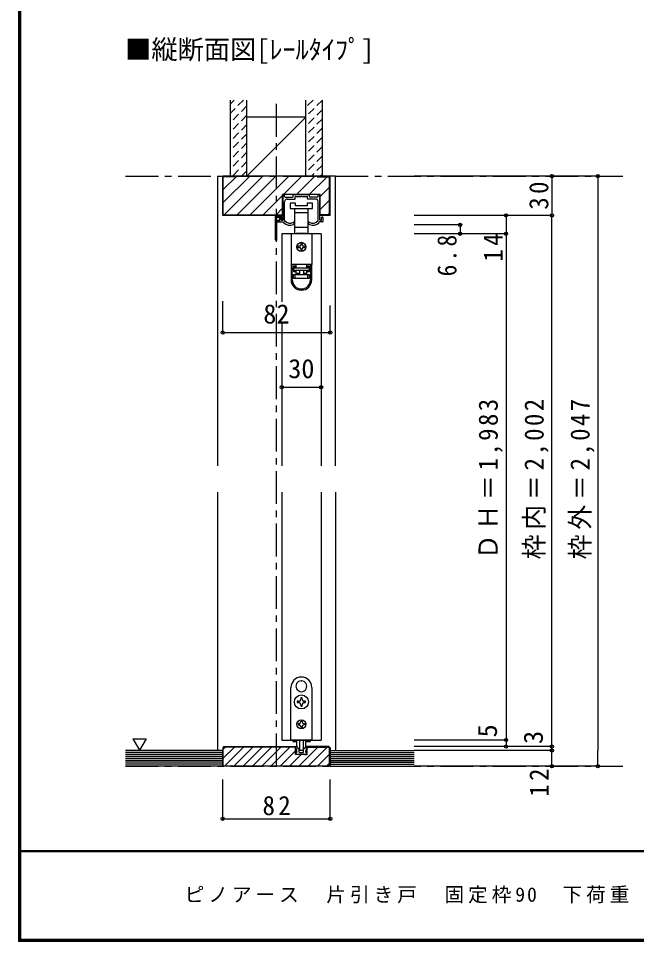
# Model space of a CAD drawing. Units: millimetres at full size, sheet at 1:5; details may follow other scales. Extents: x -973 to 977, y -718 to 696.
# Drawn here: x -973 to -502, y -701 to 3 of the extents above; entities that cross this region are included whole.
import ezdxf
from ezdxf.enums import TextEntityAlignment as Align

# ---------------------------------------------------------------- set-up
doc = ezdxf.new("R2010")
doc.units = ezdxf.units.MM
doc.header["$LTSCALE"] = 5
doc.header["$PDMODE"] = 32
doc.header["$PDSIZE"] = 2.5
doc.linetypes.add('CHAIN1', pattern=[8, 5, -1, 1, -1])
doc.linetypes.add('DASHED1', pattern=[1.8, 1.2, -0.6])
for name, color, linetype in [('0-1_通り芯', 4, 'CHAIN1'), ('0-2_柱', 3, 'Continuous'), ('0-3_仕上げ', 2, 'Continuous'), ('0-4_枠', 3, 'Continuous'), ('0-6_扉', 6, 'Continuous'), ('0-7_金物', 7, 'Continuous'), ('0-A_文字', 7, 'Continuous'), ('0-B_寸法', 7, 'Continuous'), ('0-C_ハッチ', 4, 'DASHED1'), ('F-1_枠', 6, 'Continuous'), ('F-A_文字', 7, 'Continuous')]:
    doc.layers.add(name, color=color, linetype=linetype)
doc.styles.add('ＭＳ ゴシック', font='')
doc.styles.get('ＭＳ ゴシック').set_extended_font_data('MS Gothic')

msp = doc.modelspace()

# ---------------------------------------------------------------- linework, layer by layer
at = {"layer": '0-1_通り芯'}
for p, q in [((-776.68, -567.167), (-776.68, -59.167)), ((-891.68, -117.167), (-512.68, -117.167)), ((-891.68, -567.167), (-512.68, -567.167))]:
    msp.add_line(p, q, dxfattribs=at)
at = {"layer": '0-2_柱', "color": 7}
msp.add_line((-754.18, -72.167), (-799.18, -117.167), dxfattribs=at)
at = {"layer": '0-2_柱'}
for p, q in [((-754.18, -72.167), (-799.18, -72.167)), ((-754.18, -117.167), (-799.18, -117.167))]:
    msp.add_line(p, q, dxfattribs=at)
at = {"layer": '0-3_仕上げ'}
for p, q in [((-811.68, -117.167), (-811.68, -59.167)), ((-799.18, -117.167), (-799.18, -59.167)), ((-754.18, -117.167), (-754.18, -59.167)), ((-741.68, -117.167), (-741.68, -59.167)), ((-817.68, -555.167), (-891.68, -555.167)), ((-817.68, -567.167), (-817.68, -555.167)), ((-735.68, -567.167), (-735.68, -555.167)), ((-735.68, -555.167), (-671.68, -555.167)), ((-817.68, -567.167), (-891.68, -567.167)), ((-735.68, -567.167), (-671.68, -567.167))]:
    msp.add_line(p, q, dxfattribs=at)
at = {"layer": '0-3_仕上げ', "color": 7}
for p, q in [((-817.68, -556.667), (-891.68, -556.667)), ((-817.68, -558.167), (-891.68, -558.167)), ((-817.68, -559.667), (-891.68, -559.667)), ((-817.68, -561.167), (-891.68, -561.167)), ((-817.68, -562.667), (-891.68, -562.667)), ((-735.68, -556.667), (-671.68, -556.667)), ((-735.68, -558.167), (-671.68, -558.167)), ((-735.68, -559.667), (-671.68, -559.667)), ((-735.68, -561.167), (-671.68, -561.167)), ((-735.68, -562.667), (-671.68, -562.667)), ((-817.68, -564.167), (-891.68, -564.167)), ((-817.68, -565.667), (-891.68, -565.667)), ((-735.68, -564.167), (-671.68, -564.167)), ((-735.68, -565.667), (-671.68, -565.667))]:
    msp.add_line(p, q, dxfattribs=at)
at = {"layer": '0-4_枠', "color": 4}
for p, q in [((-821.68, -117.167), (-821.68, -338.167)), ((-821.68, -117.167), (-817.68, -117.167)), ((-821.68, -358.167), (-821.68, -555.167)), ((-731.68, -358.167), (-731.68, -555.167))]:
    msp.add_line(p, q, dxfattribs=at)
at = {"layer": '0-4_枠'}
for p, q in [((-735.68, -117.167), (-817.68, -117.167)), ((-817.68, -147.167), (-817.68, -117.167)), ((-807.68, -117.667), (-817.18, -117.667)), ((-817.18, -146.667), (-817.18, -117.667)), ((-807.68, -117.667), (-807.68, -117.167)), ((-745.68, -117.667), (-745.68, -117.167)), ((-745.68, -117.667), (-736.18, -117.667)), ((-736.18, -146.667), (-736.18, -117.667)), ((-735.68, -147.167), (-735.68, -117.167)), ((-772.08, -147.167), (-772.08, -131.167)), ((-772.08, -147.167), (-817.68, -147.167)), ((-817.18, -146.667), (-772.08, -146.667)), ((-736.18, -146.667), (-743.28, -146.667)), ((-735.68, -147.167), (-743.28, -147.167)), ((-816.473, -552.667), (-817.18, -553.374)), ((-817.18, -567.167), (-817.18, -553.374)), ((-816.68, -552.167), (-762.08, -552.167)), ((-762.08, -552.667), (-816.473, -552.667)), ((-753.28, -558.167), (-753.28, -552.167)), ((-753.28, -552.667), (-736.887, -552.667)), ((-735.68, -553.167), (-735.68, -567.167)), ((-735.68, -567.167), (-817.68, -567.167))]:
    msp.add_line(p, q, dxfattribs=at)
at = {"layer": '0-4_枠', "color": 4}
msp.add_lwpolyline([(-731.68, -338.167), (-731.68, -117.167), (-735.68, -117.167)], dxfattribs=at)
at = {"layer": '0-4_枠'}
for points in [[(-743.28, -147.167), (-743.28, -131.167), (-772.08, -131.167)], [(-816.68, -552.167), (-817.68, -553.167), (-817.68, -567.167)], [(-753.28, -558.167), (-762.08, -558.167), (-762.08, -552.167)], [(-735.68, -553.167), (-736.68, -552.167), (-753.28, -552.167)], [(-736.18, -567.167), (-736.18, -553.374), (-736.887, -552.667)]]:
    msp.add_lwpolyline(points, dxfattribs=at)
at = {"layer": '0-6_扉'}
for p, q in [((-742.68, -161.167), (-742.68, -338.167)), ((-772.68, -228.071), (-772.68, -338.167)), ((-772.68, -358.167), (-772.68, -470.142)), ((-742.68, -358.167), (-742.68, -547.167))]:
    msp.add_line(p, q, dxfattribs=at)
for points in [[(-742.68, -161.167), (-772.68, -161.167), (-772.68, -213.143)], [(-772.68, -358.167), (-772.68, -547.167), (-742.68, -547.167)]]:
    msp.add_lwpolyline(points, dxfattribs=at)
at = {"layer": '0-7_金物'}
for p, q in [((-771.68, -150.467), (-771.68, -131.667)), ((-771.18, -131.167), (-770.98, -131.167)), ((-770.48, -132.667), (-770.48, -131.667)), ((-769.98, -133.167), (-764.33, -133.167)), ((-763.83, -132.667), (-763.83, -131.667)), ((-763.33, -131.167), (-752.03, -131.167)), ((-762.33, -134.367), (-762.33, -132.967)), ((-762.03, -132.667), (-757.98, -132.667)), ((-757.98, -132.667), (-757.68, -132.367)), ((-757.68, -132.367), (-757.38, -132.667)), ((-757.38, -132.667), (-753.33, -132.667)), ((-753.03, -134.367), (-753.03, -132.967)), ((-751.53, -132.667), (-751.53, -131.667)), ((-745.38, -133.167), (-751.03, -133.167)), ((-744.88, -132.667), (-744.88, -131.667)), ((-744.18, -131.167), (-744.38, -131.167)), ((-743.68, -150.467), (-743.68, -131.667)), ((-770.48, -150.79), (-770.48, -136.667)), ((-768.48, -134.667), (-762.63, -134.667)), ((-749.18, -137.867), (-753.18, -137.867)), ((-746.88, -134.667), (-752.73, -134.667)), ((-744.88, -150.79), (-744.88, -136.667)), ((-776.78, -147.367), (-772.18, -147.367)), ((-762.93, -144.867), (-757.68, -144.867)), ((-757.68, -144.867), (-752.43, -144.867)), ((-752.43, -144.867), (-752.43, -141.867)), ((-752.43, -156.467), (-752.43, -144.867)), ((-777.28, -165.867), (-777.28, -147.867)), ((-776.28, -150.867), (-776.28, -148.867)), ((-776.28, -165.867), (-776.28, -152.467)), ((-775.98, -151.167), (-775.18, -151.167)), ((-775.98, -152.167), (-774.48, -152.167)), ((-775.78, -148.367), (-773.18, -148.367)), ((-774.18, -151.867), (-774.18, -148.967)), ((-773.68, -152.167), (-771.381, -152.167)), ((-772.98, -150.467), (-772.98, -149.367)), ((-772.68, -148.867), (-772.68, -149.967)), ((-772.18, -150.967), (-772.48, -150.967)), ((-763.18, -153.25), (-763.18, -152.667)), ((-752.18, -153.25), (-752.18, -152.667)), ((-741.68, -152.167), (-743.979, -152.167)), ((-743.18, -150.967), (-742.88, -150.967)), ((-742.38, -150.467), (-742.38, -149.367)), ((-741.18, -151.667), (-741.18, -148.967)), ((-749.78, -161.167), (-765.58, -161.167)), ((-765.58, -161.167), (-765.58, -184.467)), ((-757.68, -156.467), (-762.93, -156.467)), ((-762.93, -156.467), (-762.93, -160.867)), ((-762.93, -160.867), (-761.68, -160.867)), ((-761.68, -160.867), (-761.68, -161.167)), ((-753.68, -160.867), (-761.68, -160.867)), ((-752.43, -156.467), (-757.68, -156.467)), ((-753.68, -160.867), (-752.43, -160.867)), ((-753.68, -161.167), (-753.68, -160.867)), ((-752.43, -160.867), (-752.43, -156.467)), ((-749.78, -161.167), (-749.78, -184.467)), ((-758.18, -168.667), (-758.18, -169.667)), ((-757.18, -169.667), (-757.18, -168.667)), ((-759.18, -170.667), (-760.18, -170.667)), ((-760.18, -171.667), (-759.18, -171.667)), ((-758.18, -172.667), (-758.18, -173.667)), ((-757.18, -173.667), (-757.18, -172.667)), ((-755.18, -170.667), (-756.18, -170.667)), ((-756.18, -171.667), (-755.18, -171.667)), ((-749.78, -184.467), (-765.58, -184.467)), ((-765.58, -184.467), (-765.58, -184.567)), ((-764.58, -184.567), (-765.58, -184.567)), ((-765.58, -184.567), (-765.58, -196.267)), ((-761.88, -184.567), (-764.58, -184.567)), ((-764.58, -196.267), (-764.58, -184.567)), ((-763.78, -185.567), (-763.78, -190.267)), ((-763.78, -185.567), (-761.88, -185.567)), ((-763.78, -189.267), (-761.88, -189.267)), ((-763.58, -186.667), (-763.58, -187.167)), ((-761.68, -186.667), (-763.58, -186.667)), ((-763.58, -187.167), (-751.78, -187.167)), ((-763.58, -189.167), (-763.58, -187.167)), ((-751.78, -189.167), (-763.58, -189.167)), ((-762.58, -184.567), (-762.58, -184.467)), ((-761.88, -184.567), (-761.88, -185.567)), ((-761.88, -189.267), (-761.88, -190.267)), ((-761.68, -186.667), (-761.68, -184.467)), ((-761.68, -191.167), (-761.68, -189.167)), ((-759.18, -189.167), (-759.18, -192.167)), ((-756.18, -189.167), (-756.18, -192.167)), ((-753.68, -184.467), (-753.68, -186.667)), ((-751.78, -186.667), (-753.68, -186.667)), ((-750.78, -184.567), (-753.48, -184.567)), ((-753.48, -185.567), (-753.48, -184.567)), ((-753.48, -186.567), (-753.48, -185.567)), ((-753.48, -185.567), (-751.58, -185.567)), ((-751.58, -186.567), (-753.48, -186.567)), ((-752.78, -184.467), (-752.78, -184.567)), ((-751.78, -187.167), (-751.78, -186.667)), ((-751.78, -187.167), (-751.78, -189.167)), ((-751.58, -190.267), (-751.58, -185.567)), ((-750.78, -184.567), (-750.78, -196.267)), ((-749.78, -184.567), (-750.78, -184.567)), ((-749.78, -184.467), (-749.78, -184.567)), ((-749.78, -196.267), (-749.78, -184.567)), ((-761.88, -190.267), (-763.78, -190.267)), ((-763.58, -192.167), (-762.58, -192.167)), ((-762.58, -192.167), (-752.78, -192.167)), ((-762.58, -192.167), (-762.58, -195.167)), ((-752.78, -195.167), (-762.58, -195.167)), ((-761.88, -190.267), (-761.88, -192.167)), ((-756.18, -191.167), (-753.68, -191.167)), ((-751.58, -190.267), (-753.48, -190.267)), ((-753.48, -192.167), (-753.48, -190.267)), ((-752.78, -192.167), (-751.78, -192.167)), ((-751.78, -192.167), (-751.78, -195.167)), ((-757.779, -502.018), (-757.68, -502.117)), ((-757.581, -502.018), (-757.68, -502.117)), ((-761.323, -508.156), (-761.188, -508.192)), ((-761.224, -508.327), (-761.188, -508.192)), ((-754.038, -508.156), (-754.173, -508.192)), ((-754.137, -508.327), (-754.173, -508.192)), ((-760.83, -517.667), (-760.83, -518.667)), ((-759.88, -517.667), (-760.83, -517.667)), ((-760.83, -518.667), (-759.88, -518.667)), ((-758.18, -520.367), (-758.18, -521.317)), ((-757.18, -515.967), (-757.18, -515.017)), ((-757.18, -521.317), (-757.18, -520.367)), ((-758.18, -521.317), (-757.18, -521.317)), ((-760.08, -534.667), (-760.08, -535.667)), ((-759.48, -534.667), (-760.08, -534.667)), ((-758.18, -532.767), (-758.18, -533.367)), ((-758.18, -532.767), (-757.18, -532.767)), ((-757.18, -532.767), (-757.18, -533.367)), ((-755.88, -534.667), (-755.28, -534.667)), ((-755.28, -534.667), (-755.28, -535.667)), ((-760.08, -535.667), (-759.48, -535.667)), ((-758.18, -536.967), (-758.18, -537.567)), ((-757.18, -537.567), (-758.18, -537.567)), ((-757.18, -536.967), (-757.18, -537.567)), ((-755.28, -535.667), (-755.88, -535.667)), ((-764.28, -547.167), (-764.28, -548.367)), ((-764.28, -548.367), (-761.148, -548.367)), ((-761.18, -551.588), (-761.18, -547.167)), ((-759.18, -547.167), (-759.18, -554.788)), ((-756.18, -554.788), (-756.18, -547.167)), ((-754.213, -548.367), (-751.08, -548.367)), ((-754.18, -551.588), (-754.18, -547.167)), ((-751.08, -547.167), (-751.08, -548.367)), ((-760.018, -553.579), (-761.284, -552.313)), ((-761.18, -556.667), (-761.18, -555.403)), ((-759.806, -553.667), (-759.48, -553.667)), ((-759.28, -556.367), (-759.28, -553.867)), ((-756.48, -555.088), (-758.88, -555.088)), ((-756.08, -556.367), (-756.08, -553.867)), ((-755.555, -553.667), (-755.88, -553.667)), ((-755.342, -553.579), (-754.077, -552.313)), ((-754.18, -556.667), (-754.18, -555.403)), ((-753.18, -552.167), (-753.723, -552.167)), ((-753.18, -553.167), (-753.18, -552.167)), ((-761.18, -556.667), (-761.78, -556.667)), ((-755.38, -558.167), (-759.98, -558.167)), ((-758.98, -556.667), (-757.98, -556.667)), ((-757.98, -556.667), (-757.68, -556.967)), ((-757.68, -556.967), (-757.38, -556.667)), ((-757.38, -556.667), (-756.38, -556.667)), ((-755.18, -557.967), (-755.38, -558.167)), ((-754.98, -558.167), (-755.18, -557.967)), ((-754.98, -558.167), (-753.88, -558.167)), ((-754.18, -556.667), (-753.58, -556.667)), ((-753.88, -558.167), (-753.394, -556.94))]:
    msp.add_line(p, q, dxfattribs=at)
for points in [[(-766.18, -141.867), (-757.68, -141.867), (-749.18, -141.867), (-749.18, -137.867)], [(-753.18, -137.867), (-753.18, -139.867), (-762.18, -139.867), (-762.18, -137.867), (-766.18, -137.867), (-766.18, -141.867)], [(-762.93, -141.867), (-762.93, -144.867), (-762.93, -156.467)], [(-761.88, -185.567), (-761.88, -186.567), (-763.78, -186.567)], [(-753.68, -189.167), (-753.68, -191.167), (-753.68, -192.167)], [(-753.48, -190.267), (-753.48, -189.267), (-751.58, -189.267)], [(-762.58, -195.167), (-763.58, -195.167), (-763.58, -192.167)], [(-761.68, -192.167), (-761.68, -191.167), (-759.18, -191.167)], [(-751.78, -195.167), (-752.78, -195.167), (-752.78, -192.167)], [(-749.68, -507.167), (-749.68, -547.167), (-765.68, -547.167), (-765.68, -507.167)], [(-757.18, -515.017), (-758.18, -515.017), (-758.18, -515.967)], [(-755.48, -518.667), (-754.53, -518.667), (-754.53, -517.667), (-755.48, -517.667)], [(-762.18, -553.167), (-762.18, -552.167), (-761.637, -552.167)], [(-760.38, -558.167), (-761.48, -558.167), (-761.966, -556.94)], [(-760.38, -558.167), (-760.18, -557.967), (-759.98, -558.167)]]:
    msp.add_lwpolyline(points, dxfattribs=at)
for centre, radius in [((-757.68, -171.167), 3.5), ((-757.68, -518.167), 5.35), ((-757.68, -535.167), 3.5)]:
    msp.add_circle(centre, radius, dxfattribs=at)
for centre, radius, start, end in [((-771.18, -131.667), 0.5, 90, 180), ((-770.98, -131.667), 0.5, 0, 90), ((-769.98, -132.667), 0.5, 180, 270), ((-764.33, -132.667), 0.5, 270, 0), ((-763.33, -131.667), 0.5, 90, 180), ((-762.03, -132.967), 0.3, 90, 180), ((-753.33, -132.967), 0.3, 0, 90), ((-752.03, -131.667), 0.5, 0, 90), ((-751.03, -132.667), 0.5, 180, 270), ((-745.38, -132.667), 0.5, 270, 0), ((-744.38, -131.667), 0.5, 90, 180), ((-744.18, -131.667), 0.5, 0, 90), ((-768.48, -136.667), 2, 90, 180), ((-762.63, -134.367), 0.3, 270, 0), ((-752.73, -134.367), 0.3, 180, 270), ((-746.88, -136.667), 2, 0, 90), ((-776.78, -147.867), 0.5, 90, 180), ((-772.18, -147.867), 0.5, 0, 90), ((-775.78, -148.867), 0.5, 90, 180), ((-775.98, -150.867), 0.3, 180, 270), ((-775.98, -152.467), 0.3, 90, 180), ((-774.68, -151.167), 0.5, 0, 180), ((-774.48, -151.867), 0.3, 270, 0), ((-773.58, -148.967), 0.6, 0, 180), ((-773.68, -151.667), 0.5, 180, 270.00019), ((-773.18, -148.867), 0.5, 0, 90), ((-772.98, -149.167), 0.2, 270, 90), ((-772.48, -150.467), 0.5, 180, 270), ((-772.68, -150.167), 0.2, 90, 270), ((-772.18, -150.367), 0.5, 180, 0), ((-772.18, -150.467), 0.5, 270, 0), ((-769.68, -151.115), 2, 211.73927, 220.92587), ((-766.28, -148.167), 6.5, 220.92587, 292.44644), ((-770.18, -150.79), 0.3, 180, 213.92311), ((-766.28, -148.167), 5, 213.92311, 301.89079), ((-764.18, -153.25), 1, 292.44644, 0), ((-763.48, -152.667), 0.3, 0, 121.89079), ((-751.88, -152.667), 0.3, 58.10921, 180), ((-751.18, -153.25), 1, 180, 247.55356), ((-749.08, -148.167), 5, 238.10921, 326.07689), ((-749.08, -148.167), 6.5, 247.55356, 319.07413), ((-745.18, -150.79), 0.3, 326.07689, 0), ((-745.68, -151.115), 2, 319.07413, 328.26073), ((-743.18, -150.467), 0.5, 180, 270), ((-742.88, -150.467), 0.5, 270, 0), ((-742.38, -149.167), 0.2, 90, 270), ((-741.78, -148.967), 0.6, 0, 180), ((-741.68, -151.667), 0.5, 269.99981, 0), ((-776.78, -165.867), 0.5, 180, 0), ((-757.68, -168.667), 0.5, 90, 180), ((-757.68, -168.667), 0.5, 0, 90), ((-760.18, -171.167), 0.5, 90, 180), ((-760.18, -171.167), 0.5, 180, 270), ((-759.18, -169.667), 1, 270, 0), ((-759.18, -172.667), 1, 0, 90), ((-757.68, -173.667), 0.5, 180, 270), ((-757.68, -173.667), 0.5, 270, 0), ((-756.18, -169.667), 1, 180, 270), ((-756.18, -172.667), 1, 90, 180), ((-755.18, -171.167), 0.5, 0, 90), ((-755.18, -171.167), 0.5, 270, 0), ((-757.68, -196.267), 7.9, 180, 0), ((-757.68, -196.267), 6.9, 180, 0), ((-757.68, -507.167), 8, 0, 180), ((-757.68, -506.167), 4.15, 91.3645, 208.6355), ((-757.68, -506.167), 4.15, 331.3645, 88.6355), ((-757.68, -506.167), 4.15, 211.3645, 328.6355), ((-759.88, -515.967), 1.7, 270, 0), ((-759.88, -520.367), 1.7, 0, 90), ((-755.48, -515.967), 1.7, 180, 270), ((-755.48, -520.367), 1.7, 90, 180), ((-759.48, -533.367), 1.3, 270, 0), ((-755.88, -533.367), 1.3, 180, 270), ((-759.48, -536.967), 1.3, 0, 90), ((-755.88, -536.967), 1.3, 90, 180), ((-764.18, -555.403), 3, 0, 48.19), ((-761.637, -552.667), 0.5, 45, 90), ((-759.18, -551.588), 2, 180, 264.78409), ((-759.806, -553.367), 0.3, 225, 270), ((-759.48, -553.867), 0.2, 0, 90), ((-759.38, -553.779), 0.2, 0, 84.78409), ((-758.88, -554.788), 0.3, 180, 270), ((-756.48, -554.788), 0.3, 270, 0), ((-755.98, -553.779), 0.2, 95.21591, 180), ((-755.88, -553.867), 0.2, 90, 180), ((-756.18, -551.588), 2, 275.21591, 0), ((-755.555, -553.367), 0.3, 270, 315), ((-751.18, -555.403), 3, 131.81, 180), ((-753.723, -552.667), 0.5, 90, 135), ((-761.78, -556.867), 0.2, 90, 201.616), ((-758.98, -556.367), 0.3, 180, 270), ((-756.38, -556.367), 0.3, 270, 0), ((-753.58, -556.867), 0.2, 338.384, 90)]:
    msp.add_arc(centre, radius, start, end, dxfattribs=at)
at = {"layer": '0-A_文字'}
for p, q in [((-886.116, -546.353), (-876.116, -546.353)), ((-886.116, -546.353), (-881.116, -555.013)), ((-876.116, -546.353), (-881.116, -555.013))]:
    msp.add_line(p, q, dxfattribs=at)
at = {"layer": '0-B_寸法', "color": 4}
for p, q in [((-531.68, -117.167), (-671.68, -117.167)), ((-566.68, -117.167), (-566.68, -147.167)), ((-531.68, -117.167), (-531.68, -555.167)), ((-566.68, -147.167), (-671.68, -147.167)), ((-601.68, -147.167), (-601.68, -161.167)), ((-566.68, -567.167), (-566.68, -147.167)), ((-636.68, -154.367), (-671.68, -154.367)), ((-636.68, -154.367), (-636.68, -161.167)), ((-601.68, -161.167), (-671.68, -161.167)), ((-601.68, -161.167), (-601.68, -547.167)), ((-817.68, -236.471), (-817.68, -212.413)), ((-735.68, -236.471), (-735.68, -215.913)), ((-817.68, -236.471), (-735.68, -236.471)), ((-772.68, -278.167), (-742.68, -278.167)), ((-601.68, -547.167), (-671.68, -547.167)), ((-601.68, -547.167), (-601.68, -552.167)), ((-566.68, -552.167), (-671.68, -552.167)), ((-566.68, -555.167), (-671.68, -555.167)), ((-531.68, -567.167), (-531.68, -555.167)), ((-531.68, -567.167), (-671.68, -567.167)), ((-817.68, -607.167), (-817.68, -577.167)), ((-735.68, -607.167), (-735.68, -577.167)), ((-817.68, -607.167), (-735.68, -607.167))]:
    msp.add_line(p, q, dxfattribs=at)
at = {"layer": '0-B_寸法'}
for p in [(-566.68, -117.167), (-531.68, -117.167), (-601.68, -147.167), (-566.68, -147.167), (-636.68, -154.367), (-636.68, -161.167), (-601.68, -161.167), (-817.68, -236.471), (-735.68, -236.471), (-772.68, -278.167), (-742.68, -278.167), (-601.68, -547.167), (-601.68, -552.167), (-566.68, -552.167), (-566.68, -555.167), (-566.68, -567.167), (-531.68, -567.167), (-817.68, -607.167), (-735.68, -607.167)]:
    msp.add_point(p, dxfattribs=at)
at = {"layer": '0-C_ハッチ'}
for p, q in [((-801.784, -59.167), (-811.68, -69.063)), ((-808.855, -59.167), (-811.68, -61.992)), ((-741.575, -59.167), (-754.18, -71.772)), ((-748.646, -59.167), (-754.18, -64.7)), ((-799.18, -63.634), (-811.68, -76.134)), ((-741.68, -66.343), (-754.18, -78.843)), ((-799.18, -70.705), (-811.68, -83.205)), ((-741.68, -73.414), (-754.18, -85.914)), ((-799.18, -77.777), (-811.68, -90.277)), ((-741.68, -80.485), (-754.18, -92.985)), ((-799.18, -84.848), (-811.68, -97.348)), ((-741.68, -87.556), (-754.18, -100.056)), ((-799.18, -91.919), (-811.68, -104.419)), ((-741.68, -94.627), (-754.18, -107.127)), ((-799.18, -98.99), (-811.68, -111.49)), ((-741.68, -101.698), (-754.18, -114.198)), ((-799.18, -106.061), (-810.286, -117.167)), ((-741.68, -108.769), (-750.078, -117.167)), ((-799.18, -113.132), (-803.215, -117.167)), ((-741.68, -115.84), (-743.007, -117.167))]:
    msp.add_line(p, q, dxfattribs=at)
at = {"layer": '0-C_ハッチ', "linetype": 'Continuous'}
for p, q in [((-817.18, -127.438), (-806.909, -117.167)), ((-817.18, -137.337), (-797.01, -117.167)), ((-816.61, -146.667), (-787.11, -117.167)), ((-806.711, -146.667), (-777.211, -117.167)), ((-796.811, -146.667), (-767.311, -117.167)), ((-771.412, -131.167), (-757.412, -117.167)), ((-761.512, -131.167), (-747.512, -117.167)), ((-751.613, -131.167), (-738.113, -117.667)), ((-743.28, -132.734), (-736.18, -125.634)), ((-786.912, -146.667), (-772.08, -131.835)), ((-743.28, -142.633), (-736.18, -135.533)), ((-777.012, -146.667), (-772.08, -141.735)), ((-736.18, -145.433), (-737.414, -146.667)), ((-817.18, -561.067), (-808.779, -552.667)), ((-817.18, -553.996), (-815.851, -552.667)), ((-816.208, -567.167), (-801.708, -552.667)), ((-809.137, -567.167), (-794.637, -552.667)), ((-802.066, -567.167), (-787.566, -552.667)), ((-794.995, -567.167), (-780.495, -552.667)), ((-787.924, -567.167), (-773.424, -552.667)), ((-780.853, -567.167), (-766.353, -552.667)), ((-773.782, -567.167), (-762.08, -555.465)), ((-759.64, -567.167), (-745.14, -552.667)), ((-753.28, -553.736), (-752.211, -552.667)), ((-752.569, -567.167), (-738.069, -552.667)), ((-766.711, -567.167), (-757.711, -558.167)), ((-745.498, -567.167), (-736.18, -557.849)), ((-738.427, -567.167), (-736.18, -564.92)), ((-735.784, -567.167), (-735.68, -567.062))]:
    msp.add_line(p, q, dxfattribs=at)
at = {"layer": 'F-1_枠'}
for p, q in [((-973.347, 695.833), (-973.347, -700.833)), ((-972.514, 695.833), (-972.514, -700.833)), ((-971.68, 695.833), (-971.68, -700.833)), ((976.653, -631.667), (-973.347, -631.667)), ((976.653, -632.5), (-973.347, -632.5)), ((976.653, -699.167), (-973.347, -699.167)), ((976.653, -700), (-973.347, -700)), ((976.653, -700.833), (-973.347, -700.833))]:
    msp.add_line(p, q, dxfattribs=at)

# ---------------------------------------------------------------- texts
at = {"layer": '0-A_文字', "style": 'ＭＳ ゴシック'}
msp.add_text('■縦断面図[ﾚｰﾙﾀｲﾌﾟ]', height=14.66, dxfattribs=at).set_placement((-892.042, -32.347), align=Align.BOTTOM_LEFT)
at = {"layer": '0-B_寸法', "style": 'ＭＳ ゴシック'}
for s, p in [('82', (-786.68, -233.971)), ('30', (-767.68, -275.667))]:
    msp.add_text(s, height=14.66, dxfattribs=at).set_placement(p, align=Align.BOTTOM_LEFT)
for s, p in [('5', (-604.18, -545.167)), ('3', (-569.18, -550.167))]:
    msp.add_text(s, height=14.66, rotation=90, dxfattribs=at).set_placement(p, align=Align.BOTTOM_LEFT)
at = {"layer": '0-B_寸法', "char_height": 14.66, "attachment_point": 7, "rotation": 90, "style": 'ＭＳ ゴシック'}
for s, insert in [('\\T1.27;\\W0.95;30', (-569.18, -142.792)), ('\\T1.27;\\W0.95;14', (-604.18, -182.417)), ('\\T1.27;\\W0.9;6.8', (-639.18, -193.667)), ('\\T1.19;\\W0.95;ＤＨ＝1,983', (-604.18, -409.417)), ('\\T1.19;\\W0.95;枠内＝2,002', (-569.18, -409.417)), ('\\T1.19;\\W0.95;枠外＝2,047', (-534.18, -409.417)), ('\\T1.27;\\W0.95;12', (-569.18, -590.417))]:
    msp.add_mtext(s, dxfattribs=dict(at, insert=insert))
at = {"layer": '0-B_寸法', "insert": (-787.305, -604.667), "char_height": 14.66, "attachment_point": 7, "style": 'ＭＳ ゴシック'}
msp.add_mtext('\\T1.27;\\W0.95;82', dxfattribs=at)
at = {"layer": 'F-A_文字', "insert": (-846.68, -673.333), "char_height": 11, "attachment_point": 7, "style": 'ＭＳ ゴシック'}
msp.add_mtext('\\T1.2;ピノアース\u3000片引き戸\u3000固定枠90\u3000下荷重（レールタイプ）ドアＨ1,983\u3000枠外Ｗ1,644', dxfattribs=at)

doc.saveas('drawing.dxf')
